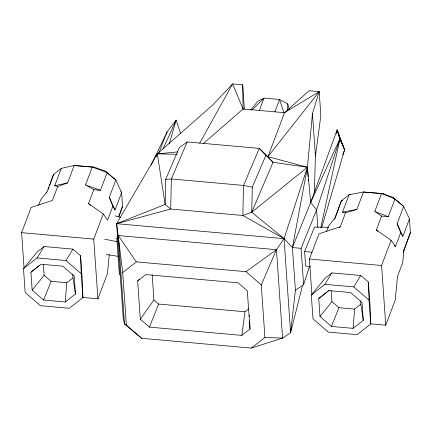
<?xml version="1.0" encoding="UTF-8"?>
<svg xmlns="http://www.w3.org/2000/svg" width="432" height="432" viewBox="0 0 432 432"><rect width="100%" height="100%" fill="white"/><g stroke="black" fill="none" stroke-linecap="round" stroke-linejoin="round"><path stroke-width="0.65" d="M317.817 227.394L316.607 209.941L310.684 202.392L337.138 129.913L339.968 138.672L316.607 209.941L301.099 248.33L292.442 247.552L310.684 202.392L307.411 167.265L273.035 162.286L267.948 156.654L259.319 148.397L187.164 141.95L179.258 147.668L165.71 179.41L165.148 204.471L170.689 209.045L242.843 215.492L284.051 238.642L292.442 247.552L295.412 290.261L290.59 332.732L282.587 338.099L251.311 348.1L141.631 338.294L124.475 323.962L123.185 317.768L116.645 223.679L157.324 153.851L212.992 104.695L232.605 83.9L242.703 84.802L244.366 108.686L243.043 108.988L203.413 143.554M302.6 285.228L290.59 332.732L284.051 238.642L251.737 212.209L252.299 187.153L265.847 155.407L259.319 148.397L243.518 185.425L242.843 215.492L251.737 212.209L307.411 167.265L312.471 113.589L319.189 91.638L309.091 90.736L284.531 112.698L267.948 156.654L307.411 167.265L308.059 176.634M314.329 193.055L315.419 156.044L312.471 113.589M287.485 110.56L287.777 103.934L279.542 99.484L264.028 98.096L257.834 101.255L250.652 110.111M39.123 265.615L30.915 272.225L32.162 290.131L43.61 300.056L65.254 301.99L66.776 282.722L72.992 277.852L72.722 273.964M326.435 292.399L318.74 298.598L319.988 316.505L331.436 326.43L353.079 328.363L354.602 309.096L360.817 304.225L360.596 300.985M334.373 219.424L341.366 200.815L349.094 194.767L363.474 192.008L383.465 193.709L392.845 197.359L403.682 206.388L409.444 218.959L410.4 232.691L403.834 250.069L402.754 262.472L397.499 276.372L395.253 299.986L385.733 325.188L370.364 323.811M109.237 254.594L107.428 273.613L97.907 298.814L82.539 297.437M139.509 279.083L137.651 280.984L140.303 319.189L149.461 327.132L241.823 335.389L244.987 311.769L248.638 308.907M315.419 156.044L320.852 115.522L319.189 91.638L284.531 112.698L243.043 108.988L232.605 83.9L199.703 143.159M292.442 247.552L307.411 167.265L284.051 238.642L276.442 249.701L261.263 284.915L264.913 337.451L251.311 348.1M320.83 227.594L339.968 138.672L344.623 149.72L321.797 227.162M336.236 133.85L337.138 129.913L342.058 143.942L341.577 142.803M169.398 143.462L176.116 120.134L180.587 133.402M295.412 290.261L303.626 284.629L309.56 266.161M166.271 134.411L167.108 131.841L176.116 120.134L163.053 148.986M46.548 193.05L53.541 174.442L61.268 168.394L74.201 165.505L94.381 167.227L105.16 171.11L115.857 180.014L121.619 192.586L122.575 206.318L118.924 216.778M49.68 185.517L53.541 174.442M403.191 251.915L403.834 250.069M410.4 232.691L403.272 252.45M156.422 156.346L157.324 153.851L177.887 151.902M342.765 154.769L344.623 149.72L338.364 133.321L338.558 135.173M24.073 268.213L21.6 232.659L31.12 207.463L52.445 200.389L57.699 186.484L67.635 182.882L74.201 165.505L94.381 167.227M38.637 205.238L40.694 199.795L46.975 191.819M48.292 189.238L48.994 187.375M57.699 186.484L54.702 185.771L61.268 168.394M85.509 184.928L92.243 167.119L107.19 172.498L100.456 190.312L93.776 189.707L85.509 184.928L100.456 190.312M90.531 205.351L88.522 203.612L93.776 189.707M120.744 191.619L121.619 192.586L115.052 209.963L112.849 206.248L109.291 197.392L115.857 180.014L105.16 171.11M97.907 298.814L93.755 239.112L103.28 213.916L88.522 203.612M112.849 206.248L107.6 220.147L103.28 213.916M118.589 216.869L122.575 206.318M259.335 110.511L264.028 98.096L252.234 109.841M274.849 111.899L279.542 99.484L284.008 112.892M311.899 294.586L309.425 259.033L318.946 233.836L340.27 226.757L345.524 212.857L356.908 209.385L363.474 192.008L383.465 193.709M326.462 231.611L328.52 226.168L334.8 218.192M335.178 218.095L341.366 200.815L342.673 200.518M345.524 212.857L342.527 212.144L349.094 194.767L350.384 194.719M374.782 211.432L381.51 193.617L395.015 198.871L388.282 216.686L381.602 216.081L374.782 211.432L388.282 216.686M377.854 231.293L376.348 229.986L381.602 216.081M409.444 218.959L402.878 236.336L400.68 232.621L397.116 223.765L403.682 206.388L392.845 197.359M385.733 325.188L381.58 265.486L391.106 240.284L376.348 229.986M394.421 245.651L395.426 246.521L400.68 232.621M159.025 152.507L167.108 131.841L151.157 165.062M149.461 327.132L158.603 304.047L153.916 299.986L152.156 274.703M43.61 300.056L51.106 281.318L44.129 275.27L43.362 264.254M331.436 326.43L338.931 307.692L331.954 301.644L331.193 290.628M310.306 266.657L305.629 265.972L304.625 251.505L314.491 227.081L328.574 227.308M156.308 156.335L157.324 153.851L177.179 154.327M187.164 141.95L171.364 178.972L170.689 209.045L116.645 223.679L122.72 272.527L126.371 325.064L141.631 338.294M251.737 212.209L273.035 162.286L265.847 155.407M119.362 274.763L116.84 238.459L117.671 236.628M310.684 202.392L339.968 138.672M23.495 268.591L37.098 257.942L44.075 246.537L72.938 249.118L80.568 255.733L82.231 279.612L82.879 297.632L69.277 308.286L40.414 305.705L25.153 292.475L23.495 268.591L37.276 251.861L44.075 246.537M37.098 257.942L65.961 260.523L72.938 249.118M311.321 294.964L324.923 284.315L331.9 272.911L360.763 275.486L368.393 282.101L370.057 305.986L370.705 324.005L357.102 334.66L328.239 332.078L312.979 318.848L311.321 294.964L325.102 278.235L331.9 272.911M324.923 284.315L353.786 286.897L360.763 275.486M140.303 319.189L153.916 299.986M267.948 156.654L319.189 91.638M32.162 290.131L44.129 275.27M319.988 316.505L331.954 301.644M327.461 291.573L329.006 290.331M30.915 272.225L41.121 264.233L62.764 266.171L74.212 276.091L75.454 294.003L65.254 301.99M122.72 272.527L136.323 261.878L246.002 271.685L261.263 284.915M137.651 280.984L145.811 274.59L238.172 282.847L247.325 290.785L249.982 328.995L241.823 335.389M339.206 227.594L340.27 226.757M318.74 298.598L328.946 290.606L350.59 292.545L362.038 302.465L363.28 320.377L353.079 328.363M246.002 271.685L276.442 249.701L282.587 338.099L264.913 337.451M116.84 238.459L117.936 237.708M54.702 185.771L67.635 182.882M342.527 212.144L356.908 209.385M165.71 179.41L171.364 178.972L243.518 185.425L252.299 187.153M284.051 238.642L116.645 223.679L165.148 204.471L157.324 153.851M126.371 325.064L124.475 323.962L118.336 235.564L276.442 249.701M21.6 232.659L93.755 239.112M309.425 259.033L381.58 265.486M51.106 281.318L66.776 282.722M338.931 307.692L354.602 309.096M158.603 304.047L244.987 311.769M304.625 251.505L311.947 252.229M106.207 254.507L118.114 256.311M104.69 239.198L117.137 241.693M115.058 215.849L120.825 217.496M353.786 286.897L369.047 300.127L370.705 324.005M65.961 260.523L81.221 273.753L82.879 297.632M342.247 144.59L343.472 146.821L342.338 144.52M391.106 240.284L395.426 246.521M118.336 235.564L136.323 261.878M343.186 146.788L344.623 149.72M397.116 223.765L402.878 236.336M109.291 197.392L115.052 209.963M338.364 133.321L339.406 137.662L340.853 141.091M337.138 129.913L341.609 143.181M287.777 103.934L289.235 109.355M360.817 304.225L363.28 320.377M72.992 277.852L75.454 294.003M308.248 179.312L308.34 180.646M301.099 248.33L303.626 284.629M249.426 315.112L249.48 316.435M249.691 321.721L249.982 328.995M368.393 282.101L369.047 300.127M80.568 255.733L81.221 273.753M242.703 84.802L243.043 108.988"/></g></svg>
